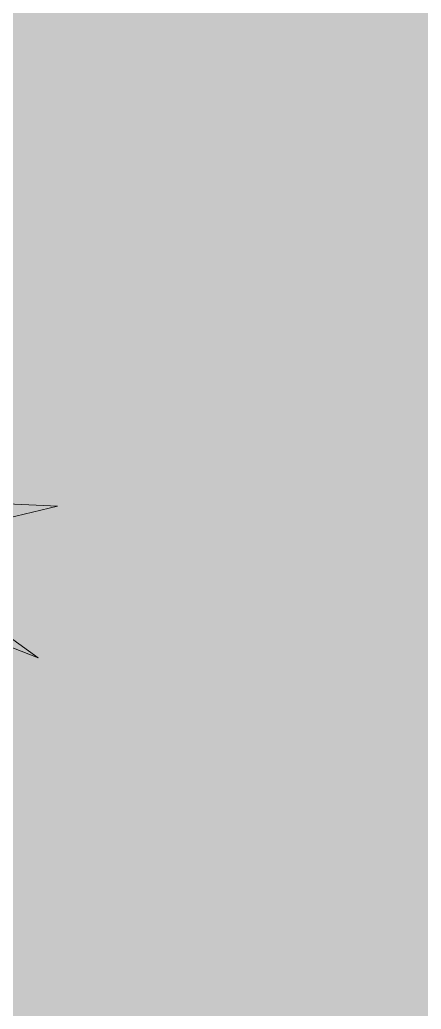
# Model space of a CAD drawing. Header units: millimetres. Extents: x -4 to 161, y -89 to 328.
# Drawn here: x 32.189 to 32.87, y 54.884 to 56.564 of the extents above; entities that cross this region are included whole.
import ezdxf

# ---------------------------------------------------------------- set-up
doc = ezdxf.new("R2010")
doc.units = ezdxf.units.MM
doc.layers.add('Grama Zoysa', color=84, linetype='Continuous')
doc.layers.add('PISO', color=8, linetype='Continuous')
doc.layers.add('VEGETACION', color=7, linetype='Continuous', lineweight=9, true_color=0xa3cf44)

# ---------------------------------------------------------------- blocks, each defined once
blk = doc.blocks.new('A$C50677734')
at = {"color": 84, "linetype": 'ByBlock'}
blk.add_3dface([(2.876386588473224, 0.8914434765716805, -1.551511771339106), (2.876564201289681, 0.8343908728996893, -1.573870385031713), (3.188759073129972, 0.549148699336456, -1.798899013163731), (3.004670244762564, 0.8502860327640746, -1.614260138798993)], dxfattribs=at)
at = {"color": 76, "linetype": 'ByBlock'}
blk.add_3dface([(2.528060713678939, 0.6214482725331436, -1.419737742305762), (2.505256601549433, 0.5665693517574937, -1.434678132621724), (2.580827597197071, 0.238782798336274, -1.775723025670288), (2.589655569643923, 0.5598708235276036, -1.540163158075152)], dxfattribs=at)

msp = doc.modelspace()

# ---------------------------------------------------------------- hatches: boundary and pattern name
at = {"layer": 'Grama Zoysa'}
h = msp.add_hatch(dxfattribs=at)
h.set_pattern_fill('AR-CONC', color=256, scale=0.011)
h.set_pattern_definition([(49.99999999999999, (1343.080654041705, -3656.026084972169), (2.004031358956044, -0.1753299409279339), [0.20955, -2.30505]), (355, (1343.080654041705, -3656.026084972169), (-0.3876776356746627, 2.101625297629386), [0.16764, -1.84404642587]), (100.4514447, (1343.247656118705, -3656.040695760669), (1.616353717993886, 1.926295271034146), [0.1780900968, -1.958992690599999]), (46.18420000000002, (1343.080654041705, -3655.46728497217), (2.981869449813429, -0.4624656072599986), [0.3143249999999993, -3.457574999999995]), (96.63555760999992, (1343.329142941705, -3655.50582347217), (2.611445474566533, 2.721687370574937), [0.26713525454, -2.93849168976]), (351.1841511700001, (1343.080654041705, -3655.46728497217), (2.611445474714747, 2.721687370440859), [0.25145963777, -2.76605705112]), (21, (1343.360054041706, -3655.606984972169), (1.667758303960457, -1.124917180057964), [0.20955, -2.30505]), (326.0000000000001, (1343.360054041706, -3655.606984972169), (0.6798223118241178, 2.026067627345512), [0.16764, -1.84404]), (71.45144499999999, (1343.499033900305, -3655.70072807107), (2.347580612065877, 0.9011504577449576), [0.1780900968, -1.9589893136]), (37.50000000000001, (1343.080654041705, -3656.026084972169), (0.03397463575650998, 0.9301054276046842), [0, -1.821688, 0, -1.87198, 0, -1.851025]), (7.499999999999999, (1343.080654041705, -3656.026084972169), (0.7350162876133631, 1.101986322999315), [0, -1.067308, 0, -1.779778, 0, -0.705485]), (327.5, (1342.457592041706, -3656.026084972169), (1.491496546835585, -0.06301618391940787), [0, -0.6985, 0, -2.17932, 0, -2.89179]), (317.5, (1342.178192041705, -3656.026084972169), (1.629420995246198, 0.2796914013666633), [0, -0.9080499999999999, 0, -1.447292, 0, -2.05359])])
edge = h.paths.add_edge_path()
edge.add_line((30.54998056659133, 56.53001073932865), (20.57505774190304, 25.55684067450557))
edge.add_arc((42.30607124041612, 18.55835837203961), 22.83014897477646, 162.148823359984, 211.9677609143426)
edge.add_arc((177.9446517925908, -14.50695129119311), 156.4195598854403, 145.3703400093071, 172.29260377344, ccw=False)
edge.add_arc((-104.864127558782, 216.9797698762136), 209.955009195958, 310.16322118146655, 317.220040981666, ccw=False)

# ---------------------------------------------------------------- linework, layer by layer
msp.add_lwpolyline([(30.54998056659133, 56.53001073932865), (20.57505774190304, 25.55684067450557, 0.2208659446579239), (22.93820257551488, 6.47111858829976, -0.118013873575855), (49.23602047797158, 74.38155718921871, -0.03080091976099943), (30.54998056659224, 56.5300107393291, 0.4587471940637197)], format="xyb", dxfattribs=at)
at = {"layer": 'PISO'}
for centre, radius, start, end in [((-104.8641275587315, 216.9797698761668), 208.7550091958896, 307.090394351765, 322.2464052148841), ((177.9446517925944, -14.50695129119504), 155.2195598854441, 138.5052572290532, 172.5644344484147), ((-104.8641275587315, 216.9797698761668), 209.9550091958897, 307.1939637574958, 317.2200409816718), ((177.9446517925944, -14.50695129119504), 156.4195598854441, 145.370340009319, 172.2926037734447)]:
    msp.add_arc(centre, radius, start, end, dxfattribs=at)

# ---------------------------------------------------------------- block references
at = {"layer": 'VEGETACION', "xscale": 0.3798044044959146, "yscale": 0.3798044044959146, "zscale": 0.3798044044959146, "rotation": 55.73931408173981}
msp.add_blockref('A$C50677734', (31.74327102358529, 54.61934243253199, 0.7186800174774113), dxfattribs=at)

doc.saveas('drawing.dxf')
